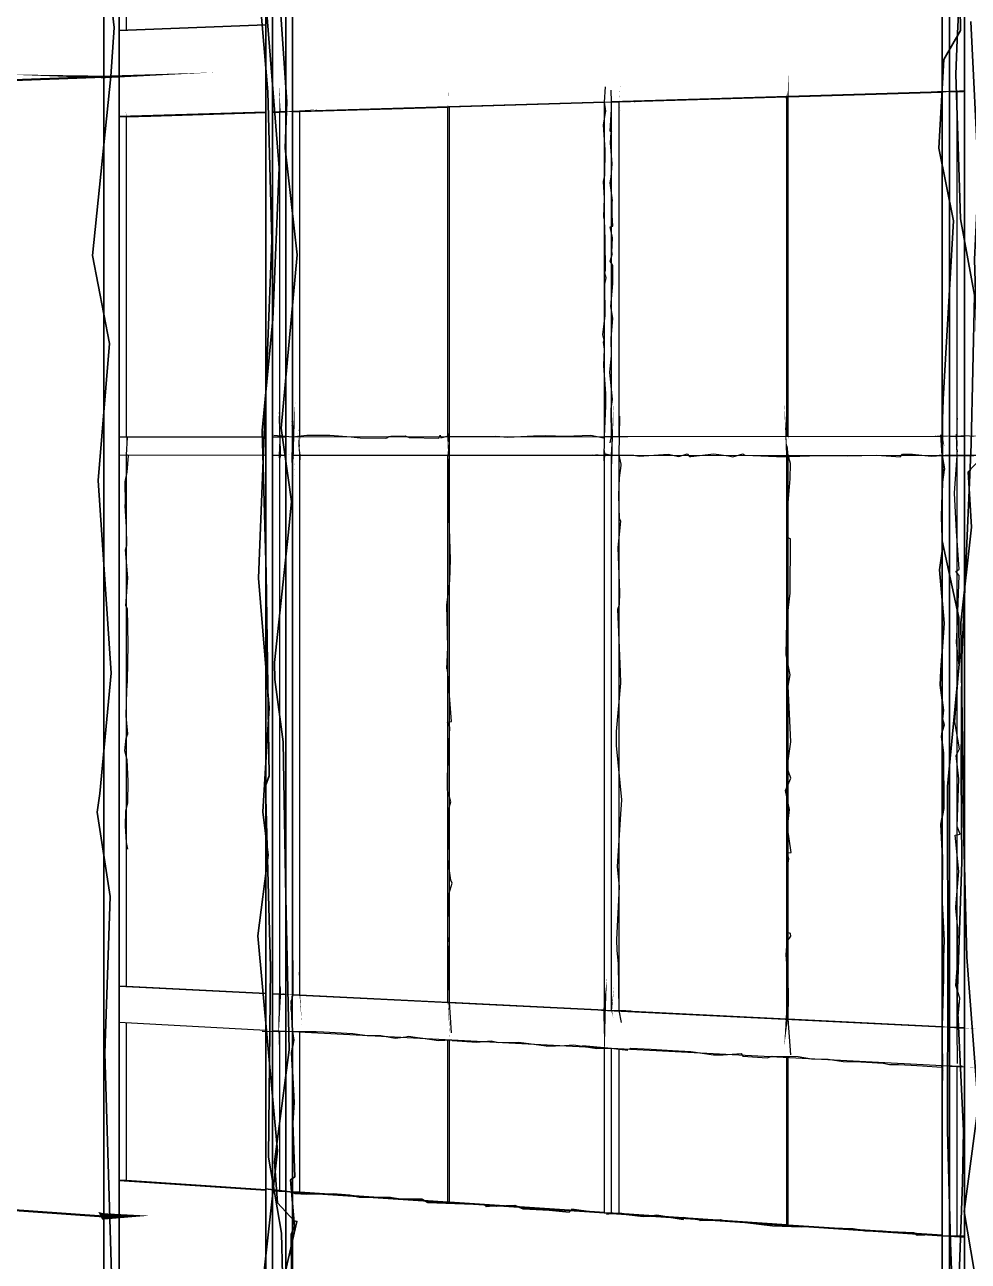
# Model space of a CAD drawing. Header units: inches. Extents: x -877 to 882, y -418 to 410.
# Drawn here: x -748.6 to -669.9, y -163.4 to -60.2 of the extents above; entities that cross this region are included whole.
import ezdxf

# ---------------------------------------------------------------- set-up
doc = ezdxf.new("R2010")
doc.units = ezdxf.units.IN
doc.header["$LTSCALE"] = 0.5
doc.header["$MEASUREMENT"] = 0
doc.layers.get('0').update_dxf_attribs({"lineweight": 18})
for name, color, linetype, lineweight in [('A-Glaz-Curt', 52, 'Continuous', 35), ('A-Glaz-Curt-Unit', 51, 'Continuous', 25), ('A-Wall', 113, 'Continuous', 35)]:
    doc.layers.add(name, color=color, linetype=linetype, lineweight=lineweight)

# ---------------------------------------------------------------- blocks, each defined once
blk = doc.blocks.new('*U12')
at = {"color": 7, "linetype": 'Continuous', "lineweight": -3}
for p, q in [((-740.14, -60.7), (-740.14, -47.54)), ((-670.67, -65.83), (-670.3, -65.82)), ((-699.65, -66.68), (-699.02, -66.69)), ((-699.65, -66.68), (-699.65, -66.68)), ((-699.65, -66.68), (-699.65, -66.68)), ((-740.14, -67.93), (-738.12, -67.87)), ((-740.14, -94.65), (-740.14, -67.93)), ((-725.67, -67.49), (-717.05, -67.23)), ((-725.67, -94.64), (-725.67, -67.49)), ((-717.05, -67.23), (-713.31, -67.12)), ((-672.07, -96.2), (-672.07, -94.59)), ((-672.07, -94.59), (-672.07, -94.59)), ((-740.14, -128.49), (-740.14, -96.15)), ((-725.67, -141.2), (-725.67, -96.16)), ((-672.07, -96.2), (-672.07, -96.2)), ((-672.07, -96.2), (-672.07, -96.2)), ((-740.14, -140.48), (-740.14, -128.49)), ((-726.28, -141.21), (-725.67, -141.2)), ((-726.28, -141.21), (-726.28, -141.21)), ((-740.14, -156.67), (-740.14, -143.52)), ((-725.67, -157.64), (-725.67, -144.29)), ((-672.07, -147.11), (-672.07, -143.88)), ((-672.07, -143.88), (-672.07, -143.88)), ((-672.07, -147.11), (-672.07, -147.11)), ((-672.07, -147.11), (-672.07, -147.11)), ((-699.65, -159.44), (-699.65, -159.44))]:
    blk.add_line(p, q, dxfattribs=at)
at = {"layer": 'A-Glaz-Curt', "color": 143, "linetype": 'Continuous', "lineweight": 35}
for p, q in [((-671.45, -195.06), (-671.45, 189.24)), ((-670.19, -195.18), (-670.19, 189.61)), ((-742.04, -189.39), (-742.04, 175.94)), ((-728.5, -189.27), (-728.5, 172.68)), ((-727.95, -189.32), (-727.95, 172.84)), ((-726.84, -189.44), (-726.84, 173.17)), ((-740.75, -188.02), (-740.75, -0.19)), ((-672.07, -94.59), (-672.07, -43.92)), ((-726.28, -94.64), (-726.28, -46.77)), ((-672.07, -65.85), (-672.07, -58.11)), ((-671.45, -65.83), (-671.45, -58.08)), ((-670.19, -65.79), (-670.19, -58.03)), ((-740.75, -60.73), (-728.5, -60.26)), ((-699.65, -66.68), (-672.07, -65.85)), ((-672.07, -65.85), (-672.07, -65.85)), ((-671.45, -65.83), (-671.03, -65.81)), ((-671.45, -65.83), (-670.81, -65.83)), ((-671.03, -65.81), (-670.61, -65.8)), ((-670.61, -65.8), (-670.19, -65.79)), ((-670.19, -65.79), (-670.19, -65.79)), ((-726.28, -67.49), (-700.24, -66.7)), ((-740.75, -67.92), (-728.5, -67.55)), ((-740.75, -67.92), (-740.14, -67.93)), ((-727.95, -67.54), (-726.84, -67.5)), ((-727.95, -67.54), (-727.33, -67.54)), ((-726.28, -67.49), (-725.67, -67.49)), ((-726.28, -141.21), (-726.28, -96.16)), ((-672.07, -143.88), (-672.07, -96.2)), ((-726.28, -189.49), (-726.28, -144.25)), ((-672.07, -194.99), (-672.07, -147.11)), ((-740.75, -156.69), (-740.14, -156.67)), ((-740.75, -156.69), (-728.5, -157.51)), ((-727.95, -157.55), (-727.33, -157.53)), ((-727.95, -157.55), (-726.84, -157.62)), ((-726.28, -157.66), (-725.67, -157.64)), ((-726.28, -157.66), (-700.24, -159.4)), ((-699.65, -159.44), (-672.07, -161.3)), ((-672.07, -169.03), (-672.07, -161.3)), ((-672.07, -161.3), (-672.07, -161.3)), ((-671.45, -161.34), (-670.81, -161.32)), ((-671.45, -169.08), (-671.45, -161.34)), ((-671.45, -161.34), (-671.03, -161.36)), ((-671.03, -161.36), (-670.61, -161.39)), ((-670.61, -161.39), (-670.19, -161.42)), ((-670.19, -169.17), (-670.19, -161.42)), ((-670.19, -161.42), (-670.19, -161.42))]:
    blk.add_line(p, q, dxfattribs=at)
at = {"layer": 'A-Glaz-Curt-Unit', "color": 141, "linetype": 'Continuous', "lineweight": 25}
for p, q in [((-684.91, -66.26), (-672.07, -65.87)), ((-670.81, -94.58), (-670.81, -65.83)), ((-670.74, -65.83), (-670.67, -65.83)), ((-713.19, -67.11), (-700.24, -66.72)), ((-699.02, -66.69), (-685.03, -66.26)), ((-699.02, -94.61), (-699.02, -66.69)), ((-740.14, -67.93), (-740.14, -67.93)), ((-738.12, -67.87), (-728.5, -67.58)), ((-727.33, -67.54), (-726.84, -67.53)), ((-727.33, -94.64), (-727.33, -67.54)), ((-727.33, -141.12), (-727.33, -96.16)), ((-699.02, -142.51), (-699.02, -96.18)), ((-670.81, -143.9), (-670.81, -96.2)), ((-740.14, -140.48), (-728.5, -141.06)), ((-727.33, -141.12), (-726.84, -141.14)), ((-725.67, -141.2), (-713.31, -141.81)), ((-713.19, -141.81), (-700.24, -142.45)), ((-699.02, -142.51), (-685.03, -143.2)), ((-684.91, -143.21), (-672.07, -143.84)), ((-727.33, -157.53), (-727.33, -144.2)), ((-670.81, -143.9), (-670.19, -143.93)), ((-699.02, -159.43), (-699.02, -145.69)), ((-670.81, -161.32), (-670.81, -147.17)), ((-740.14, -156.67), (-728.5, -157.45)), ((-727.33, -157.53), (-726.84, -157.57)), ((-725.67, -157.64), (-713.31, -158.47)), ((-713.19, -158.48), (-700.24, -159.35)), ((-699.02, -159.43), (-685.03, -160.37)), ((-684.91, -160.38), (-672.07, -161.24)), ((-670.81, -161.32), (-670.19, -161.36))]:
    blk.add_line(p, q, dxfattribs=at)
at = {"layer": 'A-Glaz-Curt-Unit', "color": 143, "linetype": 'Continuous', "lineweight": 25}
for p, q in [((-700.24, -66.7), (-699.65, -66.68)), ((-700.24, -94.61), (-700.24, -66.7)), ((-699.65, -94.61), (-699.65, -66.68)), ((-699.65, -66.68), (-699.65, -66.68)), ((-685.03, -94.6), (-685.03, -66.26)), ((-685.03, -66.26), (-684.91, -66.26)), ((-684.91, -94.6), (-684.91, -66.26)), ((-713.31, -67.12), (-713.19, -67.11)), ((-713.31, -94.62), (-713.31, -67.12)), ((-713.19, -94.62), (-713.19, -67.11)), ((-740.75, -94.65), (-728.5, -94.64)), ((-727.95, -94.64), (-726.84, -94.64)), ((-726.28, -94.64), (-700.22, -94.61)), ((-726.28, -96.16), (-726.28, -94.64)), ((-700.24, -94.61), (-700.22, -94.61)), ((-700.24, -94.61), (-699.65, -94.61)), ((-699.65, -94.61), (-672.07, -94.59)), ((-699.65, -94.61), (-699.65, -94.61)), ((-672.07, -96.2), (-672.07, -94.59)), ((-672.07, -94.59), (-672.07, -94.59)), ((-671.44, -96.2), (-671.44, -94.58)), ((-671.44, -94.58), (-670.19, -94.58)), ((-740.75, -96.15), (-728.5, -96.16)), ((-727.95, -96.16), (-726.84, -96.16)), ((-726.28, -96.16), (-700.23, -96.18)), ((-713.31, -141.81), (-713.31, -96.17)), ((-713.19, -141.81), (-713.19, -96.17)), ((-700.24, -142.49), (-700.24, -96.18)), ((-700.24, -96.18), (-700.23, -96.18)), ((-700.24, -96.18), (-699.65, -96.18)), ((-699.65, -142.52), (-699.65, -96.18)), ((-699.65, -96.18), (-699.64, -96.18)), ((-699.64, -96.18), (-672.07, -96.2)), ((-685.03, -143.2), (-685.03, -96.19)), ((-684.91, -143.21), (-684.91, -96.19)), ((-672.07, -96.2), (-672.07, -96.2)), ((-671.44, -96.2), (-670.19, -96.2)), ((-740.75, -140.49), (-740.14, -140.48)), ((-740.75, -140.49), (-728.5, -141.1)), ((-727.95, -141.13), (-727.33, -141.12)), ((-727.95, -141.13), (-726.84, -141.18)), ((-726.28, -144.25), (-726.28, -141.21)), ((-726.28, -141.21), (-726.28, -141.21)), ((-726.28, -141.21), (-700.24, -142.49)), ((-713.31, -141.81), (-713.19, -141.81)), ((-700.24, -142.49), (-699.65, -142.52)), ((-699.99, -142.5), (-672.07, -143.88)), ((-699.65, -142.52), (-699.02, -142.51)), ((-685.03, -143.2), (-684.91, -143.21)), ((-740.75, -143.49), (-728.5, -144.14)), ((-727.95, -144.17), (-726.84, -144.22)), ((-726.28, -144.25), (-699.71, -145.65)), ((-672.07, -147.11), (-672.07, -143.88)), ((-672.07, -143.88), (-672.07, -143.88)), ((-671.44, -143.91), (-670.81, -143.9)), ((-671.44, -147.14), (-671.44, -143.91)), ((-671.44, -143.91), (-670.19, -143.97)), ((-713.31, -158.47), (-713.31, -144.94)), ((-713.19, -158.48), (-713.19, -144.94)), ((-700.24, -159.4), (-700.24, -145.62)), ((-700.24, -145.62), (-700.24, -145.62)), ((-700.24, -145.62), (-699.65, -145.66)), ((-699.65, -159.44), (-699.65, -145.66)), ((-699.65, -145.66), (-672.07, -147.11)), ((-685.03, -160.37), (-685.03, -146.42)), ((-684.91, -160.38), (-684.91, -146.43)), ((-672.07, -147.11), (-672.07, -147.11)), ((-671.44, -147.14), (-670.19, -147.21)), ((-713.31, -158.47), (-713.19, -158.48)), ((-700.24, -159.4), (-699.65, -159.44)), ((-699.65, -159.44), (-699.02, -159.43)), ((-699.65, -159.44), (-699.65, -159.44)), ((-685.03, -160.37), (-684.91, -160.38))]:
    blk.add_line(p, q, dxfattribs=at)
at = {"layer": 'A-Wall', "color": 15, "linetype": 'Continuous', "lineweight": 50}
for p, q in [((-863.85, -68.75), (-742.04, -64.61)), ((-863.85, -151.1), (-742.04, -159.69))]:
    blk.add_line(p, q, dxfattribs=at)
blk = doc.blocks.new('New Napkin Sketch')
at = {"layer": 'A-Wall', "color": 7, "linetype": 'Continuous', "lineweight": -3}
for p, q in [((-740.14, -60.7), (-740.14, -47.54)), ((-670.67, -65.83), (-670.3, -65.82)), ((-699.65, -66.68), (-699.02, -66.69)), ((-699.65, -66.68), (-699.65, -66.68)), ((-699.65, -66.68), (-699.65, -66.68)), ((-740.14, -67.93), (-738.12, -67.87)), ((-725.67, -67.49), (-717.05, -67.23)), ((-717.05, -67.23), (-713.31, -67.12)), ((-672.07, -96.2), (-672.07, -94.59)), ((-672.07, -94.59), (-672.07, -94.59)), ((-672.07, -96.2), (-672.07, -96.2)), ((-672.07, -96.2), (-672.07, -96.2)), ((-740.14, -140.48), (-740.14, -128.49)), ((-726.28, -141.21), (-725.67, -141.2)), ((-726.28, -141.21), (-726.28, -141.21)), ((-740.14, -156.67), (-740.14, -143.52)), ((-725.67, -157.64), (-725.67, -144.29)), ((-672.07, -147.11), (-672.07, -143.88)), ((-672.07, -143.88), (-672.07, -143.88)), ((-672.07, -147.11), (-672.07, -147.11)), ((-672.07, -147.11), (-672.07, -147.11)), ((-699.65, -159.44), (-699.65, -159.44))]:
    blk.add_line(p, q, dxfattribs=at)
at = {"layer": 'A-Wall', "color": 143, "linetype": 'Continuous', "lineweight": 35}
for p, q in [((-672.07, -65.85), (-672.07, -58.11)), ((-671.45, -65.83), (-671.45, -58.08)), ((-670.19, -65.79), (-670.19, -58.03)), ((-740.75, -60.73), (-728.5, -60.26)), ((-672.07, -65.85), (-672.07, -65.85)), ((-671.45, -65.83), (-671.03, -65.81)), ((-671.45, -65.83), (-670.81, -65.83)), ((-671.03, -65.81), (-670.61, -65.8)), ((-670.61, -65.8), (-670.19, -65.79)), ((-670.19, -65.79), (-670.19, -65.79)), ((-740.75, -67.92), (-728.5, -67.55)), ((-740.75, -67.92), (-740.14, -67.93)), ((-727.95, -67.54), (-726.84, -67.5)), ((-727.95, -67.54), (-727.33, -67.54)), ((-726.28, -67.49), (-725.67, -67.49)), ((-740.75, -156.69), (-740.14, -156.67)), ((-740.75, -156.69), (-728.5, -157.51)), ((-727.95, -157.55), (-727.33, -157.53)), ((-727.95, -157.55), (-726.84, -157.62)), ((-726.28, -157.66), (-725.67, -157.64)), ((-672.07, -169.03), (-672.07, -161.3)), ((-672.07, -161.3), (-672.07, -161.3)), ((-671.45, -161.34), (-670.81, -161.32)), ((-671.45, -169.08), (-671.45, -161.34)), ((-671.45, -161.34), (-671.03, -161.36)), ((-671.03, -161.36), (-670.61, -161.39)), ((-670.61, -161.39), (-670.19, -161.42)), ((-670.19, -169.17), (-670.19, -161.42)), ((-670.19, -161.42), (-670.19, -161.42))]:
    blk.add_line(p, q, dxfattribs=at)
at = {"layer": 'A-Wall', "color": 141, "linetype": 'Continuous', "lineweight": 25}
for p, q in [((-684.91, -66.26), (-672.07, -65.87)), ((-670.74, -65.83), (-670.67, -65.83)), ((-713.19, -67.11), (-700.24, -66.72)), ((-699.02, -66.69), (-685.03, -66.26)), ((-740.14, -67.93), (-740.14, -67.93)), ((-738.12, -67.87), (-728.5, -67.58)), ((-727.33, -67.54), (-726.84, -67.53)), ((-740.14, -140.48), (-728.5, -141.06)), ((-727.33, -141.12), (-726.84, -141.14)), ((-725.67, -141.2), (-713.31, -141.81)), ((-713.19, -141.81), (-700.24, -142.45)), ((-699.02, -142.51), (-685.03, -143.2)), ((-684.91, -143.21), (-672.07, -143.84)), ((-727.33, -157.53), (-727.33, -144.2)), ((-670.81, -143.9), (-670.19, -143.93)), ((-699.02, -159.43), (-699.02, -145.69)), ((-670.81, -161.32), (-670.81, -147.17)), ((-740.14, -156.67), (-728.5, -157.45)), ((-727.33, -157.53), (-726.84, -157.57)), ((-725.67, -157.64), (-713.31, -158.47)), ((-713.19, -158.48), (-700.24, -159.35)), ((-699.02, -159.43), (-685.03, -160.37)), ((-684.91, -160.38), (-672.07, -161.24)), ((-670.81, -161.32), (-670.19, -161.36))]:
    blk.add_line(p, q, dxfattribs=at)
at = {"layer": 'A-Wall', "color": 143, "linetype": 'Continuous', "lineweight": 25}
for p, q in [((-700.24, -66.7), (-699.65, -66.68)), ((-699.65, -66.68), (-699.65, -66.68)), ((-685.03, -66.26), (-684.91, -66.26)), ((-713.31, -67.12), (-713.19, -67.11)), ((-740.75, -94.65), (-728.5, -94.64)), ((-727.95, -94.64), (-726.84, -94.64)), ((-726.28, -96.16), (-726.28, -94.64)), ((-700.24, -94.61), (-700.22, -94.61)), ((-700.24, -94.61), (-699.65, -94.61)), ((-699.65, -94.61), (-699.65, -94.61)), ((-672.07, -96.2), (-672.07, -94.59)), ((-672.07, -94.59), (-672.07, -94.59)), ((-671.44, -96.2), (-671.44, -94.58)), ((-671.44, -94.58), (-670.19, -94.58)), ((-740.75, -96.15), (-728.5, -96.16)), ((-727.95, -96.16), (-726.84, -96.16)), ((-700.24, -96.18), (-700.23, -96.18)), ((-700.24, -96.18), (-699.65, -96.18)), ((-699.65, -96.18), (-699.64, -96.18)), ((-672.07, -96.2), (-672.07, -96.2)), ((-671.44, -96.2), (-670.19, -96.2)), ((-740.75, -140.49), (-740.14, -140.48)), ((-740.75, -140.49), (-728.5, -141.1)), ((-727.95, -141.13), (-727.33, -141.12)), ((-727.95, -141.13), (-726.84, -141.18)), ((-726.28, -144.25), (-726.28, -141.21)), ((-726.28, -141.21), (-726.28, -141.21)), ((-713.31, -141.81), (-713.19, -141.81)), ((-700.24, -142.49), (-699.65, -142.52)), ((-699.65, -142.52), (-699.02, -142.51)), ((-685.03, -143.2), (-684.91, -143.21)), ((-740.75, -143.49), (-728.5, -144.14)), ((-727.95, -144.17), (-726.84, -144.22)), ((-672.07, -147.11), (-672.07, -143.88)), ((-672.07, -143.88), (-672.07, -143.88)), ((-671.44, -143.91), (-670.81, -143.9)), ((-671.44, -147.14), (-671.44, -143.91)), ((-671.44, -143.91), (-670.19, -143.97)), ((-713.31, -158.47), (-713.31, -144.94)), ((-713.19, -158.48), (-713.19, -144.94)), ((-700.24, -159.4), (-700.24, -145.62)), ((-700.24, -145.62), (-700.24, -145.62)), ((-700.24, -145.62), (-699.65, -145.66)), ((-699.65, -159.44), (-699.65, -145.66)), ((-685.03, -160.37), (-685.03, -146.42)), ((-684.91, -160.38), (-684.91, -146.43)), ((-672.07, -147.11), (-672.07, -147.11)), ((-671.44, -147.14), (-670.19, -147.21)), ((-713.31, -158.47), (-713.19, -158.48)), ((-700.24, -159.4), (-699.65, -159.44)), ((-699.65, -159.44), (-699.02, -159.43)), ((-699.65, -159.44), (-699.65, -159.44)), ((-685.03, -160.37), (-684.91, -160.38))]:
    blk.add_line(p, q, dxfattribs=at)
at = {"layer": 'A-Wall', "color": 143, "linetype": 'Continuous', "lineweight": 35, "extrusion": (0, 0, -1)}
for points in [[(669.13, -214.33), (669.57, -195.25), (668.75, -180.25), (668.85, -167.31), (670.22, -159.28), (669.06, -150.46), (669.99, -138.05), (670.25, -128.27), (670.49, -110.17), (669.62, -102.17), (669.9, -97.57), (668.86, -96.47), (669.35, -79.83), (669.03, -72.95), (669.66, -59.98)], [(670.12, -196.69), (670.19, -195.18), (670.17, -182.99), (671.02, -177.48), (670.17, -176.44), (670.82, -169.29), (670.35, -156.86), (670.28, -152.56), (670.82, -141.53), (670.42, -130.11), (670.46, -122.71), (670.42, -113.06), (669.65, -95.29), (669.35, -82.82), (670.53, -76.44), (670.92, -64.37), (670.81, -61.51), (670.62, -57.61)], [(672.18, -195.13), (671.45, -195.06), (671.93, -188.48), (671.51, -180.64), (670.78, -178.01), (671.35, -161.88), (671.62, -152.52), (671.59, -139.44), (671.61, -123.81), (670.61, -113.34), (670.67, -110.79), (670.66, -109.7), (672.05, -103.33), (672.04, -92.48), (671.1, -76.62), (672.34, -70.54), (671.93, -63.16), (670.53, -60.73), (670.64, -53.02)], [(726.97, -200.02), (726.84, -189.44), (727.21, -182.18), (726.07, -181.7), (725.89, -173.49), (727.01, -164.88), (725.91, -160.11), (726.14, -160.05), (727.55, -158.55), (727.78, -155.14), (726.57, -145.78), (726.85, -133.07), (727.06, -120.09), (727.75, -114.88), (727.79, -113.48), (726.62, -102.58), (726.38, -100.03), (727.22, -93.91), (725.89, -79.45), (726.91, -70.55), (726.75, -66.67), (727.74, -52.55)], [(742.55, -191.23), (742.04, -189.39), (741.18, -176.56), (741.38, -164.47), (741.94, -146.08), (741.5, -133), (742.58, -125.97), (742.38, -124.4), (741.43, -114.36), (742.51, -98.28), (741.57, -86.84), (742.99, -79.51), (741.46, -64.56), (741.18, -60.49), (741.86, -54.47)], [(727.01, -206.25), (727.95, -189.32), (727.83, -181.3), (728.27, -175.94), (727.04, -168), (727.2, -161.09), (728.29, -154.76), (728.13, -138.93), (728.55, -123.76), (728.23, -122.92), (728.48, -106.02), (728.82, -94.11), (727.92, -84.82), (727.41, -72.18), (728.86, -53.72)], [(728.54, -207.83), (728.5, -189.27), (728.73, -178.37), (729.31, -170.23), (727.54, -154.23), (729.18, -136.27), (728.32, -129.54), (728.77, -125.93), (728.23, -117.24), (729.12, -106.42), (728.36, -87.42), (728.02, -78.25), (728.33, -65.86), (729.15, -56.28)], [(672.02, -148.35), (672.07, -143.88), (671.95, -139.78), (671.95, -138.07), (671.9, -136.66), (672.06, -133.51), (672.04, -129.77), (672.18, -126.97), (671.92, -125.66), (671.95, -121), (672.12, -119.68), (672.07, -119.2), (671.9, -118.67), (672.04, -118.2), (671.94, -117.44), (672.22, -115.35), (672.18, -114.1), (671.88, -110.19), (672.28, -105.74), (672.04, -103.97), (672.12, -101.3), (672.04, -98.41), (671.89, -97.4), (671.87, -97.31), (672.07, -96.2), (672.18, -94.46)], [(726.37, -164.75), (726.41, -161.19), (726.13, -160.54), (726.44, -156.63), (726.1, -156.39), (726.26, -151.89), (726.15, -150.19), (726.38, -146.01), (726.16, -144.98), (726.28, -144.25), (726.39, -141.67)], [(728.53, -157.39), (726.28, -157.66), (726.05, -157.77), (725.14, -157.84), (722.9, -157.82), (721.51, -157.92), (720.71, -158.09), (718.12, -158.11), (717.44, -158.23), (715.5, -158.25), (714.99, -158.54), (712.73, -158.62), (710.3, -158.7), (710.12, -158.87), (709.57, -158.8), (709.27, -158.85), (707.73, -158.78), (707.03, -159.06), (704.87, -159.18), (703.19, -159.33), (702.97, -159.1), (701.38, -159.31), (700.9, -159.34), (700.33, -159.36), (700.24, -159.4), (698.79, -159.44)], [(700.07, -159.5), (699.65, -159.44), (698.87, -159.47), (697.01, -159.7), (696.43, -159.67), (695.87, -159.6), (693.69, -159.96), (693.66, -159.79), (693.32, -159.83), (692.27, -159.98), (692.26, -160.04), (690.55, -159.97), (690.11, -160.1), (688.51, -160.21), (686.22, -160.48), (683.84, -160.56), (683.46, -160.52), (681.27, -160.67), (679.48, -160.73), (678.5, -160.9), (677.05, -160.91), (676.4, -160.98), (674.43, -161.07), (674.14, -161.25), (672.83, -161.19), (672.07, -161.3), (670.22, -161.34)]]:
    blk.add_lwpolyline(points, dxfattribs=at)
for points in [[(741.65, -190.21, 0, 0.477, 0), (740.75, -188.02, 0.477, 0, 0), (739.86, -183.53, 0, 0, 0), (740.88, -181.37, 0, 0, 0), (740.11, -174.68, 0, 0, 0), (741.08, -157.6, 0, 0, 0), (741.52, -151.14, 0, 0, 0), (741.5, -140.75, 0, 0, 0), (741.13, -128.35, 0, 0, 0), (741.16, -111.08, 0, 0, 0), (740.4, -110.56, 0, 0, 0), (741.42, -104.97, 0, 0, 0), (740.16, -104.04, 0, 0, 0), (740, -101.18, 0, 0, 0), (740.19, -95.29, 0, 0, 0), (741.31, -88.96, 0, 0, 0), (740.66, -79.1, 0, 0, 0), (741.1, -69.21, 0, 0, 0), (741.22, -56.14, 0, 0, 0)], [(726.08, -98.03, 0, 0.016, 0), (726.28, -94.64, 0.016, 0, 0), (726.42, -93.11, 0, 0, 0), (726.48, -90.65, 0, 0, 0), (726.15, -87.95, 0, 0, 0), (726.32, -85.84, 0, 0, 0), (726.17, -85.47, 0, 0, 0), (726.45, -81.51, 0, 0, 0), (726.45, -77.53, 0, 0, 0), (726.11, -77.53, 0, 0, 0), (726.07, -74, 0, 0, 0), (726.09, -70.09, 0, 0, 0), (726.45, -66.45, 0, 0, 0), (726.26, -66.03, 0, 0, 0), (726.25, -61.8, 0, 0, 0), (726.35, -60.06, 0, 0, 0)], [(671.86, -95.5, 0, 0.121, 0), (672.07, -94.59, 0.121, 0, 0), (671.85, -89.9, 0, 0, 0), (672.13, -89.28, 0, 0, 0), (672.32, -87.74, 0, 0, 0), (671.94, -85.68, 0, 0, 0), (672.15, -83.83, 0, 0, 0), (671.94, -80.46, 0, 0, 0), (671.91, -78.07, 0, 0, 0), (672.12, -75.62, 0, 0, 0), (672.2, -72.47, 0, 0, 0), (672.15, -70.97, 0, 0, 0), (671.87, -67.59, 0, 0, 0), (671.97, -64.41, 0, 0, 0), (672.29, -59.99, 0, 0, 0)], [(700.35, -66.65, 0, 0.008, 0), (699.65, -66.68, 0.008, 0, 0), (697.14, -66.72, 0, 0, 0), (696.07, -66.61, 0, 0, 0), (695.55, -66.55, 0, 0, 0), (694.4, -66.6, 0, 0, 0), (693.14, -66.52, 0, 0, 0), (691.52, -66.3, 0, 0, 0), (690.61, -66.38, 0, 0, 0), (688.77, -66.41, 0, 0, 0), (686.12, -66.26, 0, 0, 0), (685.95, -66.21, 0, 0, 0), (684.17, -66.21, 0, 0, 0), (683.33, -66.05, 0, 0, 0), (681.93, -66.11, 0, 0, 0), (680.32, -66.18, 0, 0, 0), (679.8, -66.2, 0, 0, 0), (678.82, -66.12, 0, 0, 0), (678.76, -66.09, 0, 0, 0), (676.43, -66, 0, 0, 0), (675.11, -65.89, 0, 0, 0), (673.81, -65.95, 0, 0, 0), (672.82, -65.8, 0, 0.132, 0), (672.07, -65.85, 0.132, 0, 0), (670.66, -65.76, 0, 0, 0)], [(727.95, -67.55, 0, 0.0885, 0), (726.28, -67.49, 0.0885, 0, 0), (724.01, -67.3, 0, 0, 0), (722.8, -67.47, 0, 0, 0), (721.1, -67.29, 0, 0, 0), (718.5, -67.19, 0, 0, 0), (717.6, -67.35, 0, 0, 0), (717.22, -67.13, 0, 0, 0), (715, -67.09, 0, 0, 0), (713.97, -67.22, 0, 0, 0), (712.18, -67.1, 0, 0, 0), (709.69, -67.03, 0, 0, 0), (709.06, -66.88, 0, 0, 0), (707.87, -67.01, 0, 0, 0), (707.35, -67, 0, 0, 0), (704.85, -66.86, 0, 0, 0), (704.47, -66.72, 0, 0, 0), (702.76, -66.68, 0, 0, 0), (700.45, -66.79, 0, 0.0241, 0), (700.24, -66.7, 0.0241, 0, 0), (699.52, -66.68, 0, 0, 0)], [(726.5, -142.59, 0, 0.16, 0), (726.28, -141.21, 0.16, 0, 0), (726.19, -138.12, 0, 0, 0), (726.12, -137.75, 0, 0, 0), (726.24, -135.73, 0, 0, 0), (726.38, -133.98, 0, 0, 0), (726.37, -130.18, 0, 0, 0), (726.36, -129.15, 0, 0, 0), (726.4, -125.54, 0, 0, 0), (726.44, -124.9, 0, 0, 0), (726.07, -121.84, 0, 0, 0), (726.13, -118.51, 0, 0, 0), (726.27, -117.32, 0, 0, 0), (726.29, -113.38, 0, 0, 0), (726.22, -110.35, 0, 0, 0), (726.09, -109.62, 0, 0, 0), (726.39, -109.11, 0, 0, 0), (726.44, -104.91, 0, 0, 0), (726.11, -101.06, 0, 0, 0), (726.13, -99.57, 0, 0, 0), (726.34, -97.88, 0, 0.21, 0), (726.28, -96.16, 0.21, 0, 0), (726.06, -91.75, 0, 0, 0)], [(672.29, -198.6, 0, 0.0487, 0), (672.07, -194.99, 0.0487, 0, 0), (671.99, -194.9, 0, 0, 0), (671.91, -191.27, 0, 0, 0), (672.27, -186.62, 0, 0, 0), (671.96, -185.72, 0, 0, 0), (672.09, -184.64, 0, 0, 0), (672.16, -184.04, 0, 0, 0), (672.03, -180.11, 0, 0, 0), (671.83, -176.11, 0, 0, 0), (672.06, -173.69, 0, 0, 0), (672.21, -172.84, 0, 0, 0), (671.86, -169.87, 0, 0, 0), (672.16, -166.88, 0, 0, 0), (672.17, -164.42, 0, 0, 0), (671.86, -162.4, 0, 0, 0), (672.24, -160.76, 0, 0, 0), (672.3, -156.15, 0, 0, 0), (672.18, -153.82, 0, 0, 0), (671.97, -149.84, 0, 0, 0), (671.83, -147.91, 0, 0.00855, 0), (672.07, -147.11, 0.00855, 0, 0), (671.9, -146.51, 0, 0, 0)]]:
    blk.add_lwpolyline(points, format="xyseb", dxfattribs=at)
at = {"layer": 'A-Wall', "color": 143, "linetype": 'Continuous', "lineweight": 25, "extrusion": (0, 0, -1)}
for points in [[(684.89, -96.34, 0, 0.00998, 0), (684.91, -94.6, 0.00998, 0, 0), (685, -94.23, 0, 0, 0), (684.85, -94.14, 0, 0, 0), (684.99, -93.73, 0, 0, 0), (685.03, -92.55, 0, 0, 0), (684.78, -90.71, 0, 0, 0), (684.78, -88.84, 0, 0, 0), (684.96, -86.57, 0, 0, 0), (685.01, -84.88, 0, 0, 0), (685.04, -83.39, 0, 0, 0), (684.79, -82.4, 0, 0, 0), (684.99, -80.01, 0, 0, 0), (684.99, -78.78, 0, 0, 0), (684.94, -78.38, 0, 0, 0), (684.98, -76.39, 0, 0, 0), (684.81, -74.26, 0, 0, 0), (684.97, -72.6, 0, 0, 0), (684.93, -71.05, 0, 0, 0), (684.99, -69, 0, 0, 0), (685.02, -66.59, 0, 0.0806, 0), (684.91, -66.26, 0.0806, 0, 0), (684.9, -63.89, 0, 0, 0)], [(713.29, -96.25, 0, 0.112, 0), (713.31, -94.62, 0.112, 0, 0), (713.33, -92.61, 0, 0, 0), (713.33, -91.48, 0, 0, 0), (713.22, -90.35, 0, 0, 0), (713.18, -88.38, 0, 0, 0), (713.33, -87.34, 0, 0, 0), (713.37, -86.33, 0, 0, 0), (713.2, -85.88, 0, 0, 0), (713.4, -84.43, 0, 0, 0), (713.19, -82.45, 0, 0, 0), (713.18, -82.01, 0, 0, 0), (713.31, -79.96, 0, 0, 0), (713.43, -78.82, 0, 0, 0), (713.38, -76.99, 0, 0, 0), (713.28, -75.86, 0, 0, 0), (713.4, -73.64, 0, 0, 0), (713.18, -72.87, 0, 0, 0), (713.41, -72.85, 0, 0, 0), (713.34, -70.48, 0, 0, 0), (713.42, -69.65, 0, 0, 0), (713.42, -69.57, 0, 0, 0), (713.41, -67.39, 0, 0.0264, 0), (713.31, -67.12, 0.0264, 0, 0), (713.29, -65.86, 0, 0, 0)], [(684.97, -94.74, 0, 0.0121, 0), (685.03, -94.6, 0.0121, 0, 0), (685.09, -94.25, 0, 0, 0), (685.04, -91.7, 0, 0, 0), (684.92, -91, 0, 0, 0), (684.98, -89.6, 0, 0, 0), (685.12, -87.65, 0, 0, 0), (684.95, -85.36, 0, 0, 0), (685.14, -82.86, 0, 0, 0), (684.92, -82.17, 0, 0, 0), (684.97, -81.62, 0, 0, 0), (685.13, -80.75, 0, 0, 0), (685.09, -79.36, 0, 0, 0), (684.98, -78.98, 0, 0, 0), (684.92, -76.38, 0, 0, 0), (684.99, -74.46, 0, 0, 0), (685.09, -74.43, 0, 0, 0), (685.07, -74.28, 0, 0, 0), (685, -71.92, 0, 0, 0), (685.16, -69.55, 0, 0, 0), (685.03, -68.87, 0, 0, 0), (685.15, -66.43, 0, 0.102, 0), (685.03, -66.26, 0.102, 0, 0), (684.97, -65.9, 0, 0, 0)], [(713.29, -96.38, 0, 0.102, 0), (713.19, -94.62, 0.102, 0, 0), (713.16, -94.33, 0, 0, 0), (713.27, -91.84, 0, 0, 0), (713.23, -89.94, 0, 0, 0), (713.19, -88.92, 0, 0, 0), (713.08, -87.19, 0, 0, 0), (713.18, -85.6, 0, 0, 0), (713.18, -85.03, 0, 0, 0), (713.09, -83.07, 0, 0, 0), (713.06, -82.84, 0, 0, 0), (713.19, -82.77, 0, 0, 0), (713.32, -81.46, 0, 0, 0), (713.16, -79.28, 0, 0, 0), (713.14, -76.72, 0, 0, 0), (713.09, -75.22, 0, 0, 0), (713.27, -73.22, 0, 0, 0), (713.31, -70.75, 0, 0, 0), (713.14, -69.62, 0, 0, 0), (713.25, -67.75, 0, 0.0134, 0), (713.19, -67.11, 0.0134, 0, 0), (713.27, -66.95, 0, 0, 0)], [(685.24, -145.5, 0, 0.187, 0), (685.03, -143.2, 0.187, 0, 0), (684.91, -139.31, 0, 0, 0), (685.08, -135.32, 0, 0, 0), (684.92, -132.48, 0, 0, 0), (684.96, -130.73, 0, 0, 0), (685.12, -129.16, 0, 0, 0), (684.92, -124.95, 0, 0, 0), (685.03, -123.75, 0, 0, 0), (685.13, -123.67, 0, 0, 0), (685.14, -121.64, 0, 0, 0), (684.97, -120.41, 0, 0, 0), (684.84, -118.29, 0, 0, 0), (685.21, -114.7, 0, 0, 0), (684.95, -110.9, 0, 0, 0), (685.11, -106.86, 0, 0, 0), (685.24, -104.09, 0, 0, 0), (684.87, -101.58, 0, 0, 0), (684.88, -98.63, 0, 0, 0), (685.04, -98.24, 0, 0.127, 0), (685.03, -96.19, 0.127, 0, 0), (685.24, -91.7, 0, 0, 0)], [(699.51, -143.11, 0, 0.0706, 0), (699.65, -142.52, 0.0706, 0, 0), (699.44, -140.41, 0, 0, 0), (699.7, -139.18, 0, 0, 0), (699.87, -138.53, 0, 0, 0), (699.76, -136.31, 0, 0, 0), (699.81, -132.59, 0, 0, 0), (699.65, -131.58, 0, 0, 0), (699.8, -130.24, 0, 0, 0), (699.84, -127.84, 0, 0, 0), (699.42, -123.96, 0, 0, 0), (699.42, -122.34, 0, 0, 0), (699.62, -118.87, 0, 0, 0), (699.52, -114.56, 0, 0, 0), (699.46, -113.78, 0, 0, 0), (699.79, -109.59, 0, 0, 0), (699.57, -108.5, 0, 0, 0), (699.86, -108.28, 0, 0, 0), (699.53, -106.36, 0, 0, 0), (699.59, -104.47, 0, 0, 0), (699.56, -103.28, 0, 0, 0), (699.85, -100.84, 0, 0, 0), (699.69, -98.92, 0, 0.157, 0), (699.65, -96.18, 0.157, 0, 0), (699.48, -91.86, 0, 0, 0)], [(713.12, -145.21, 0, 0.0435, 0), (713.31, -141.81, 0.0435, 0, 0), (713.27, -139.08, 0, 0, 0), (713.39, -136.39, 0, 0, 0), (713.25, -134.23, 0, 0, 0), (713.49, -130.6, 0, 0, 0), (713.32, -127.01, 0, 0, 0), (713.31, -124.36, 0, 0, 0), (713.4, -123.14, 0, 0, 0), (713.51, -120.14, 0, 0, 0), (713.52, -118.64, 0, 0, 0), (713.45, -115.82, 0, 0, 0), (713.1, -112.43, 0, 0, 0), (713.41, -110.18, 0, 0, 0), (713.17, -105.93, 0, 0, 0), (713.12, -104.18, 0, 0, 0), (713.51, -99.91, 0, 0, 0), (713.26, -97.18, 0, 0.0889, 0), (713.31, -96.17, 0.0889, 0, 0), (713.15, -94.21, 0, 0, 0)], [(700.21, -94.56, 0, 0.0883, 0), (699.65, -94.61, 0.0883, 0, 0), (698.4, -94.62, 0, 0, 0), (697.66, -94.66, 0, 0, 0), (696.38, -94.58, 0, 0, 0), (695.3, -94.58, 0, 0, 0), (694.56, -94.66, 0, 0, 0), (692.74, -94.59, 0, 0, 0), (691.37, -94.73, 0, 0, 0), (688.76, -94.47, 0, 0, 0), (688.43, -94.61, 0, 0, 0), (688.07, -94.64, 0, 0, 0), (686.32, -94.6, 0, 0, 0), (684.31, -94.54, 0, 0, 0), (681.56, -94.72, 0, 0, 0), (679.14, -94.69, 0, 0, 0), (677.54, -94.46, 0, 0, 0), (677.52, -94.58, 0, 0, 0), (675.46, -94.52, 0, 0, 0), (674.89, -94.7, 0, 0, 0), (674.38, -94.65, 0, 0, 0), (672.7, -94.52, 0, 0.081, 0), (672.07, -94.59, 0.081, 0, 0), (669.4, -94.51, 0, 0, 0)], [(671.38, -94.55, 0, 0.0781, 0), (669.53, -94.58, 0.0781, 0, 0), (667.55, -94.51, 0, 0, 0), (666.87, -94.62, 0, 0, 0), (664.59, -94.45, 0, 0, 0), (661.76, -94.5, 0, 0, 0), (658.71, -94.44, 0, 0, 0), (658.44, -94.62, 0, 0, 0), (657.15, -94.57, 0, 0, 0), (656.16, -94.54, 0, 0, 0), (655.52, -94.46, 0, 0, 0), (653.67, -94.61, 0, 0, 0), (652.51, -94.43, 0, 0, 0), (651.23, -94.56, 0, 0, 0), (648.42, -94.46, 0, 0, 0), (645.76, -94.64, 0, 0, 0), (644.03, -94.44, 0, 0, 0), (643.2, -94.54, 0, 0, 0), (642.05, -94.7, 0, 0, 0), (639.73, -94.52, 0, 0, 0), (639.34, -94.5, 0, 0, 0), (639.2, -94.55, 0, 0.115, 0), (638.32, -94.56, 0.115, 0, 0), (635.26, -94.68, 0, 0, 0)], [(700.24, -146.67, 0, 0.221, 0), (700.24, -142.49, 0.221, 0, 0), (700.04, -139.81, 0, 0, 0), (700.21, -136.1, 0, 0, 0), (700.22, -134.78, 0, 0, 0), (700.46, -132.97, 0, 0, 0), (700.12, -131.32, 0, 0, 0), (700.34, -127.93, 0, 0, 0), (700.46, -126.8, 0, 0, 0), (700.38, -126.45, 0, 0, 0), (700.27, -124.91, 0, 0, 0), (700.15, -120.51, 0, 0, 0), (700.41, -116.01, 0, 0, 0), (700.13, -112.84, 0, 0, 0), (700.34, -111.32, 0, 0, 0), (700.43, -110.29, 0, 0, 0), (700.08, -109.39, 0, 0, 0), (700.2, -106.04, 0, 0, 0), (700.33, -104.08, 0, 0, 0), (700.46, -100.49, 0, 0, 0), (700.17, -99.72, 0, 0, 0), (700.28, -96.69, 0, 0.186, 0), (700.24, -96.18, 0.186, 0, 0), (700.27, -95.45, 0, 0, 0)], [(672.36, -96.11, 0, 0.13, 0), (669.53, -96.2, 0.13, 0, 0), (667.89, -96.06, 0, 0, 0), (661.62, -95.99, 0, 0, 0), (659.59, -96.1, 0, 0, 0), (655.48, -96.09, 0, 0, 0), (655.26, -95.94, 0, 0, 0), (650.77, -96.52, 0, 0, 0), (645.5, -96.32, 0, 0, 0), (640.36, -96.24, 0, 0, 0), (637.76, -96.47, 0, 0, 0), (633.14, -96.24, 0, 0, 0), (628.51, -96.3, 0, 0, 0), (623.32, -96.53, 0, 0, 0), (623.09, -96.05, 0, 0, 0), (622.1, -96.33, 0, 0, 0), (615.99, -96.02, 0, 0, 0), (615.46, -96.25, 0, 0, 0), (611.06, -96.02, 0, 0, 0), (605.35, -96.43, 0, 0.151, 0), (604.53, -96.24, 0.151, 0, 0), (600.43, -96.3, 0, 0, 0)], [(726.72, -96.13, 0, 0.00889, 0), (726.28, -96.16, 0.00889, 0, 0), (724.73, -96.18, 0, 0, 0), (722.58, -96.19, 0, 0, 0), (721.49, -96.09, 0, 0, 0), (721.44, -96.24, 0, 0, 0), (719.43, -96.13, 0, 0, 0), (719.2, -96.23, 0, 0, 0), (717.36, -96.26, 0, 0, 0), (717.26, -96.18, 0, 0, 0), (716.81, -96.1, 0, 0, 0), (716.33, -96.15, 0, 0, 0), (715.53, -96.16, 0, 0, 0), (713.68, -96.12, 0, 0, 0), (712.49, -96.04, 0, 0, 0), (710.96, -96.16, 0, 0, 0), (708.6, -96.23, 0, 0, 0), (706.1, -96.16, 0, 0, 0), (705, -96.17, 0, 0, 0), (703.84, -96.06, 0, 0, 0), (702.58, -96.2, 0, 0, 0), (701.26, -96.08, 0, 0.0669, 0), (700.23, -96.18, 0.0669, 0, 0), (698.68, -96.24, 0, 0, 0)], [(727.4, -141.04, 0, 0.0483, 0), (726.28, -141.21, 0.0483, 0, 0), (723.91, -141.35, 0, 0, 0), (722.83, -141.47, 0, 0, 0), (722.06, -141.38, 0, 0, 0), (720.65, -141.58, 0, 0, 0), (719.21, -141.47, 0, 0, 0), (717.38, -141.73, 0, 0, 0), (714.83, -141.76, 0, 0, 0), (713.06, -141.84, 0, 0, 0), (710.68, -142, 0, 0, 0), (708.11, -142.02, 0, 0, 0), (705.89, -142.32, 0, 0, 0), (703.36, -142.27, 0, 0, 0), (702.56, -142.34, 0, 0, 0), (700.39, -142.51, 0, 0.0204, 0), (700.24, -142.49, 0.0204, 0, 0), (697.96, -142.48, 0, 0, 0)], [(700.55, -142.54, 0, 0.0621, 0), (699.99, -142.5, 0.0621, 0, 0), (698.12, -142.63, 0, 0, 0), (695.99, -142.6, 0, 0, 0), (695.88, -142.72, 0, 0, 0), (694, -142.73, 0, 0, 0), (692.13, -142.96, 0, 0, 0), (690.76, -143.06, 0, 0, 0), (688.35, -142.98, 0, 0, 0), (687.36, -143.09, 0, 0, 0), (686.92, -143.05, 0, 0, 0), (685.31, -143.33, 0, 0, 0), (684.78, -143.3, 0, 0, 0), (684.23, -143.24, 0, 0, 0), (682.07, -143.44, 0, 0, 0), (681.15, -143.57, 0, 0, 0), (679.64, -143.51, 0, 0, 0), (677.39, -143.62, 0, 0, 0), (675.7, -143.65, 0, 0, 0), (673.17, -143.87, 0, 0.0966, 0), (672.07, -143.88, 0.0966, 0, 0), (670.6, -143.91, 0, 0, 0)], [(672.09, -143.85, 0, 0.0212, 0), (669.53, -144.01, 0.0212, 0, 0), (667.71, -144.14, 0, 0, 0), (666.9, -144.13, 0, 0, 0), (665.23, -144.17, 0, 0, 0), (662.2, -144.41, 0, 0, 0), (661.48, -144.48, 0, 0, 0), (661.03, -144.25, 0, 0, 0), (659.12, -144.57, 0, 0, 0), (657.33, -144.59, 0, 0, 0), (655.6, -144.57, 0, 0, 0), (655.12, -144.79, 0, 0, 0), (652.36, -144.81, 0, 0, 0), (650.89, -144.88, 0, 0, 0), (649.31, -144.89, 0, 0, 0), (649.11, -144.8, 0, 0, 0), (647.05, -145.01, 0, 0, 0), (644.24, -145.26, 0, 0, 0), (641.76, -145.15, 0, 0, 0), (639.97, -145.46, 0, 0, 0), (639.64, -145.51, 0, 0.0716, 0), (638.05, -145.44, 0.0716, 0, 0), (637.52, -145.49, 0, 0, 0)], [(670.7, -147.26, 0, 0.0159, 0), (669.53, -147.24, 0.0159, 0, 0), (666.69, -147.44, 0, 0, 0), (664.24, -147.38, 0, 0, 0), (663.92, -147.51, 0, 0, 0), (661.59, -147.47, 0, 0, 0), (658.53, -147.91, 0, 0, 0), (657.29, -147.97, 0, 0, 0), (655.96, -147.88, 0, 0, 0), (655.75, -147.85, 0, 0, 0), (654.53, -148.01, 0, 0, 0), (653.59, -147.95, 0, 0, 0), (652.83, -147.92, 0, 0, 0), (650.53, -148.09, 0, 0, 0), (650.17, -148.12, 0, 0, 0), (647.06, -148.29, 0, 0, 0), (644.84, -148.33, 0, 0, 0), (641.97, -148.46, 0, 0, 0), (641.19, -148.56, 0, 0, 0), (639.92, -148.79, 0, 0.0405, 0), (638.26, -148.75, 0.0405, 0, 0), (636.87, -148.91, 0, 0, 0)]]:
    blk.add_lwpolyline(points, format="xyseb", dxfattribs=at)
at = {"layer": 'A-Wall', "color": 15, "linetype": 'Continuous', "lineweight": 50, "extrusion": (0, 0, -1)}
for points in [[(874.74, -69.4, 0, 0.0664, 0), (863.85, -68.75, 0.0664, 0, 0), (852.52, -68.17, 0, 0, 0), (844.24, -68.16, 0, 0, 0), (833.2, -68.27, 0, 0, 0), (830.14, -67.49, 0, 0, 0), (821.93, -67.35, 0, 0, 0), (817.17, -66.83, 0, 0, 0), (811.67, -66.67, 0, 0, 0), (800.31, -66.74, 0, 0, 0), (789.34, -65.75, 0, 0, 0), (784.96, -65.52, 0, 0, 0), (775.18, -65.46, 0, 0, 0), (763.72, -65.36, 0, 0, 0), (759.64, -64.89, 0, 0, 0), (750.5, -64.39, 0, 0.214, 0), (742.04, -64.61, 0.214, 0, 0), (732.83, -64.23, 0, 0, 0)], [(864.59, -150.82, 0, 0.554, 0), (863.85, -151.1, 0.554, 0, 0), (852.25, -151.34, 0, 0, 0), (849.19, -152.19, 0, 0, 0), (838.31, -152.83, 0, 0, 0), (828.3, -154.04, 0, 0, 0), (821.77, -153.87, 0, 0, 0), (810.55, -155.1, 0, 0, 0), (800.56, -155.87, 0, 0, 0), (792.86, -156.57, 0, 0, 0), (789.39, -155.88, 0, 0, 0), (783.87, -157.17, 0, 0, 0), (776.81, -157.75, 0, 0, 0), (767.71, -158.32, 0, 0, 0), (759.88, -158.86, 0, 0, 0), (749.51, -158.96, 0, 0, 0), (745.98, -159.59, 0, 0, 0), (742.54, -159.29, 0, 0, 0), (742.5, -159.31, 0, 0.525, 0), (742.04, -159.69, 0.525, 0, 0), (738.19, -159.63, 0, 0, 0)]]:
    blk.add_lwpolyline(points, format="xyseb", dxfattribs=at)
at = {"layer": 'A-Wall', "color": 141, "linetype": 'Continuous', "lineweight": 25, "extrusion": (0, 0, -1)}
for points in [[(699.09, -96.02, 0, 0.0147, 0), (699.02, -94.61, 0.0147, 0, 0), (699.1, -92.55, 0, 0, 0), (698.97, -90.83, 0, 0, 0), (699.11, -88.74, 0, 0, 0), (699.13, -87.75, 0, 0, 0), (698.88, -87.4, 0, 0, 0), (699.15, -85.09, 0, 0, 0), (698.96, -83.97, 0, 0, 0), (698.92, -82.49, 0, 0, 0), (699.13, -80.18, 0, 0, 0), (699.04, -77.6, 0, 0, 0), (698.99, -75.3, 0, 0, 0), (699.11, -73.86, 0, 0, 0), (698.94, -73.53, 0, 0, 0), (699.13, -72, 0, 0, 0), (698.99, -69.43, 0, 0, 0), (698.93, -67.42, 0, 0.012, 0), (699.02, -66.69, 0.012, 0, 0), (698.9, -64.85, 0, 0, 0)], [(727.25, -95.9, 0, 0.117, 0), (727.33, -94.64, 0.117, 0, 0), (727.46, -92.52, 0, 0, 0), (727.29, -91.86, 0, 0, 0), (727.45, -90.69, 0, 0, 0), (727.28, -88.32, 0, 0, 0), (727.22, -85.67, 0, 0, 0), (727.24, -83.28, 0, 0, 0), (727.32, -81.4, 0, 0, 0), (727.34, -80.73, 0, 0, 0), (727.26, -79.27, 0, 0, 0), (727.41, -77.35, 0, 0, 0), (727.24, -77.15, 0, 0, 0), (727.4, -76.48, 0, 0, 0), (727.2, -73.8, 0, 0, 0), (727.28, -73.09, 0, 0, 0), (727.45, -72.84, 0, 0, 0), (727.36, -71.42, 0, 0, 0), (727.3, -68.82, 0, 0, 0), (727.36, -67.83, 0, 0, 0), (727.46, -67.61, 0, 0.127, 0), (727.33, -67.54, 0.127, 0, 0), (727.4, -65.49, 0, 0, 0)], [(670.72, -96.45, 0, 0.0346, 0), (670.81, -94.58, 0.0346, 0, 0), (670.74, -92.85, 0, 0, 0), (670.67, -92.78, 0, 0, 0), (670.8, -92.1, 0, 0, 0), (670.7, -89.5, 0, 0, 0), (670.86, -87.52, 0, 0, 0), (670.68, -84.74, 0, 0, 0), (670.76, -84.28, 0, 0, 0), (670.82, -81.55, 0, 0, 0), (670.94, -80.86, 0, 0, 0), (670.76, -80.67, 0, 0, 0), (670.66, -77.89, 0, 0, 0), (670.9, -75.46, 0, 0, 0), (670.81, -73.61, 0, 0, 0), (670.84, -71.67, 0, 0, 0), (670.68, -69.04, 0, 0, 0), (670.79, -66.71, 0, 0, 0), (670.85, -66.23, 0, 0.0863, 0), (670.81, -65.83, 0.0863, 0, 0), (670.88, -65.36, 0, 0, 0)], [(727.49, -145.51, 0, 0.193, 0), (727.33, -141.12, 0.193, 0, 0), (727.24, -140.38, 0, 0, 0), (727.53, -137.27, 0, 0, 0), (727.2, -133.29, 0, 0, 0), (727.36, -130.02, 0, 0, 0), (727.52, -126.06, 0, 0, 0), (727.47, -125.94, 0, 0, 0), (727.32, -124.26, 0, 0, 0), (727.3, -120.63, 0, 0, 0), (727.13, -117.57, 0, 0, 0), (727.19, -114.91, 0, 0, 0), (727.4, -110.92, 0, 0, 0), (727.32, -109.82, 0, 0, 0), (727.18, -108.31, 0, 0, 0), (727.17, -104.27, 0, 0, 0), (727.22, -103.38, 0, 0, 0), (727.34, -102.63, 0, 0, 0), (727.31, -99.44, 0, 0, 0), (727.4, -96.87, 0, 0.218, 0), (727.33, -96.16, 0.218, 0, 0), (727.37, -94.63, 0, 0, 0)]]:
    blk.add_lwpolyline(points, format="xyseb", dxfattribs=at)
at = {"layer": 'A-Wall', "color": 143, "linetype": 'Continuous', "lineweight": 25, "extrusion": (0, 0, -1)}
for points in [[(700.26, -96.64), (700.24, -94.61), (700.14, -92.05), (700.13, -91.05), (700.29, -88.69), (700.25, -87.32), (700.34, -86.74), (700.27, -86.56), (700.38, -86.13), (700.18, -84.52), (700.21, -81.91), (700.1, -81.37), (700.21, -80.97), (700.17, -80.75), (700.19, -78.19), (700.25, -76.51), (700.3, -76.31), (700.23, -74.71), (700.34, -73.32), (700.21, -72.83), (700.19, -70.69), (700.32, -68.6), (700.17, -67.59), (700.14, -67.47), (700.24, -66.7), (700.15, -65.42)], [(699.76, -95.15), (699.65, -94.61), (699.7, -92.29), (699.58, -91.51), (699.79, -89.25), (699.65, -87.85), (699.69, -86.42), (699.55, -84.73), (699.72, -83.76), (699.55, -81.84), (699.56, -80.35), (699.77, -79.99), (699.57, -79.33), (699.64, -79.22), (699.57, -78.04), (699.78, -77.1), (699.54, -77.05), (699.61, -76.13), (699.6, -75.09), (699.58, -74.92), (699.77, -73.45), (699.69, -72.96), (699.6, -71.87), (699.73, -70.11), (699.69, -69.25), (699.64, -69.25), (699.76, -69.14), (699.65, -67.3), (699.65, -66.68), (699.69, -65.72)], [(713, -144.37), (713.19, -141.81), (713.25, -137.93), (713.19, -136.84), (713.33, -136.4), (713.28, -133), (712.97, -131.87), (713.07, -131.62), (713.33, -129.89), (713.26, -126.75), (713.21, -125.6), (713.08, -125.09), (713.34, -124.13), (713.34, -122.96), (713.15, -118.9), (713.35, -118.45), (713.01, -118.38), (713.36, -114.06), (713.39, -114.01), (713.31, -112.23), (713.39, -108.66), (713.15, -106.66), (713.1, -104.87), (713.25, -100.53), (713.33, -96.22), (713.19, -96.17), (713.17, -93.12)], [(727.83, -94.51), (726.28, -94.64), (725.1, -94.51), (723.18, -94.51), (721.39, -94.64), (720.63, -94.73), (718.5, -94.74), (718.33, -94.68), (718.25, -94.61), (718.07, -94.57), (716.88, -94.56), (716.56, -94.7), (714.07, -94.74), (713.96, -94.51), (713.9, -94.72), (713.38, -94.57), (711.04, -94.62), (709.3, -94.58), (708.31, -94.66), (706.18, -94.56), (705.14, -94.53), (703.53, -94.57), (701.39, -94.51), (700.34, -94.72), (700.22, -94.61), (698.31, -94.64)], [(684.68, -146.2), (684.91, -143.21), (684.89, -141.19), (684.92, -140.02), (685.07, -137.87), (685, -136.75), (684.69, -136.31), (684.73, -136.07), (685.01, -136.01), (684.93, -131.48), (685.02, -130.87), (684.85, -129.86), (684.98, -129.34), (684.67, -129.33), (684.98, -127.24), (684.81, -125.73), (685.14, -124.15), (684.7, -123.13), (685, -122.25), (684.69, -120.09), (684.9, -115.44), (684.75, -114.51), (685.08, -112.84), (685.02, -110.07), (684.75, -107.67), (684.73, -103.14), (684.95, -103.06), (684.94, -100.48), (684.74, -98.14), (684.72, -96.85), (684.91, -96.19), (685, -95.39)], [(700.16, -96.06), (699.64, -96.18), (697.79, -96.17), (697.35, -96.25), (694.92, -96.09), (694.05, -96.27), (693.35, -96.07), (693.16, -96.28), (693.04, -96.29), (691.13, -96.05), (689.89, -96.22), (689.54, -96.32), (688.7, -96.07), (688.54, -96.16), (685.88, -96.28), (684.78, -96.28), (682.29, -96.19), (679.99, -96.22), (677.54, -96.18), (675.92, -96.27), (675.57, -96.3), (675.38, -96.08), (674.53, -96.08), (672.99, -96.24), (672.07, -96.2), (669.47, -96.19)], [(728.82, -144.22), (726.28, -144.25), (724.32, -144.26), (723.69, -144.28), (721.26, -144.42), (720.06, -144.6), (718.92, -144.59), (717.72, -144.82), (716.82, -144.7), (716.6, -144.64), (715.84, -144.76), (715.4, -144.83), (714.11, -145), (713.02, -144.97), (712.92, -145.02), (710.93, -145.14), (709.69, -145.05), (709.08, -145.18), (707.38, -145.14), (705.11, -145.46), (705.07, -145.48), (703.57, -145.43), (702.79, -145.36), (700.89, -145.69), (699.79, -145.64), (699.71, -145.65), (698.3, -145.83)], [(702.07, -145.42), (699.65, -145.66), (699.04, -145.72), (698.17, -145.74), (698.08, -145.64), (696.35, -145.74), (694.57, -145.84), (693.04, -145.93), (691.15, -146.21), (690.33, -146.21), (688.84, -146.09), (688.69, -146.33), (686.67, -146.45), (686.25, -146.33), (684.08, -146.34), (682.97, -146.54), (681.58, -146.58), (680.33, -146.76), (678.86, -146.8), (676.98, -146.9), (676.46, -147.01), (675.7, -147.01), (674.66, -147.08), (673.7, -147.13), (672.12, -147.24), (672.07, -147.11), (670.37, -147.14)]]:
    blk.add_lwpolyline(points, dxfattribs=at)
at = {"layer": 'A-Wall', "color": 7, "linetype": 'Continuous', "lineweight": -3, "extrusion": (0, 0, -1)}
for points in [[(740.13, -97.02, 0, 0.03, 0), (740.14, -94.65, 0.03, 0, 0), (740.2, -93.18, 0, 0, 0), (740.21, -91.05, 0, 0, 0), (740.09, -88.72, 0, 0, 0), (740.25, -86.55, 0, 0, 0), (740.13, -86.19, 0, 0, 0), (740.24, -85.15, 0, 0, 0), (740.09, -82.59, 0, 0, 0), (740.09, -81.38, 0, 0, 0), (740.18, -79.66, 0, 0, 0), (740.05, -79.5, 0, 0, 0), (740.05, -77.87, 0, 0, 0), (740.21, -75.5, 0, 0, 0), (740.13, -73.03, 0, 0, 0), (740.25, -72.63, 0, 0, 0), (740.08, -70.53, 0, 0, 0), (740.2, -70.28, 0, 0, 0), (740.19, -69.39, 0, 0.035, 0), (740.14, -67.93, 0.035, 0, 0), (740.21, -67.45, 0, 0, 0)], [(725.75, -97.19, 0, 0.0627, 0), (725.67, -94.64, 0.0627, 0, 0), (725.78, -93.93, 0, 0, 0), (725.79, -91.71, 0, 0, 0), (725.61, -91.51, 0, 0, 0), (725.75, -89.21, 0, 0, 0), (725.59, -86.91, 0, 0, 0), (725.72, -85.74, 0, 0, 0), (725.55, -83.18, 0, 0, 0), (725.54, -81.74, 0, 0, 0), (725.72, -81.34, 0, 0, 0), (725.71, -79.49, 0, 0, 0), (725.69, -77.4, 0, 0, 0), (725.77, -76.67, 0, 0, 0), (725.62, -75.43, 0, 0, 0), (725.63, -75.41, 0, 0, 0), (725.79, -73.14, 0, 0, 0), (725.72, -73, 0, 0, 0), (725.64, -71.17, 0, 0, 0), (725.8, -69.5, 0, 0, 0), (725.67, -67.63, 0, 0.066, 0), (725.67, -67.49, 0.066, 0, 0), (725.71, -67.35, 0, 0, 0)], [(725.5, -143.73, 0, 0.0572, 0), (725.67, -141.2, 0.0572, 0, 0), (725.78, -138.89, 0, 0, 0), (725.78, -137.28, 0, 0, 0), (725.78, -132.9, 0, 0, 0), (725.56, -130.13, 0, 0, 0), (725.55, -127.42, 0, 0, 0), (725.46, -125.62, 0, 0, 0), (725.46, -125.1, 0, 0, 0), (725.75, -121.53, 0, 0, 0), (725.56, -117.38, 0, 0, 0), (725.79, -116.72, 0, 0, 0), (725.76, -114.5, 0, 0, 0), (725.74, -111.07, 0, 0, 0), (725.51, -107.22, 0, 0, 0), (725.54, -105.2, 0, 0, 0), (725.51, -101.58, 0, 0, 0), (725.71, -97.73, 0, 0, 0), (725.64, -97.46, 0, 0.128, 0), (725.67, -96.16, 0.128, 0, 0), (725.87, -94.3, 0, 0, 0)]]:
    blk.add_lwpolyline(points, format="xyseb", dxfattribs=at)
at = {"layer": 'A-Wall', "color": 141, "linetype": 'Continuous', "lineweight": 25, "extrusion": (0, 0, -1)}
for points in [[(698.83, -143.51), (699.02, -142.51), (699.07, -138.59), (699.19, -137.49), (699.22, -136.57), (698.99, -132.19), (699.16, -130.48), (698.87, -126.13), (698.8, -124.94), (699.23, -120.4), (699.23, -119.24), (698.87, -115.2), (698.9, -114.26), (698.99, -112.24), (699.12, -109.02), (698.99, -108.63), (698.97, -107.62), (699.1, -103.88), (698.89, -101.68), (698.98, -101.49), (699.06, -99.51), (698.98, -98.07), (698.84, -97.04), (698.86, -96.91), (699.02, -96.18), (698.97, -92.9)], [(670.77, -146.93), (670.81, -143.9), (670.58, -141.48), (670.92, -140.42), (670.82, -138.98), (670.74, -135.67), (670.92, -133.99), (670.92, -133.85), (670.66, -130.9), (670.97, -127.89), (670.57, -127.79), (670.8, -127.16), (670.66, -123.17), (670.9, -121.23), (670.62, -120.66), (671, -118.41), (670.63, -113.71), (670.85, -111.81), (670.82, -110.75), (670.64, -106.21), (670.92, -105.87), (670.63, -105.69), (670.86, -102.51), (671.02, -99.34), (670.81, -96.2), (670.85, -94.42)]]:
    blk.add_lwpolyline(points, dxfattribs=at)
at = {"layer": 'A-Wall', "color": 7, "linetype": 'Continuous', "lineweight": -3, "extrusion": (0, 0, -1)}
blk.add_lwpolyline([(740.02, -129.04), (740.14, -128.49), (740.22, -127.09), (740.19, -125.88), (740.02, -125.18), (740.01, -123.36), (740.09, -121.6), (740.29, -120.85), (740.17, -119.79), (740.02, -119.43), (740.16, -117.92), (740.11, -115.81), (740.05, -114.99), (740, -111.98), (740.06, -108.99), (740.2, -108.73), (740.02, -106.4), (740.22, -104.06), (740.12, -103.71), (740.15, -102.15), (740.25, -100.39), (740.23, -100.15), (740.26, -98.42), (740.24, -98.4), (740.09, -97.59), (739.98, -96.2), (740.14, -96.15), (740.05, -94.68)], dxfattribs=at)

msp = doc.modelspace()

# ---------------------------------------------------------------- block references
msp.add_blockref('New Napkin Sketch', (0, 0))
at = {"color": 7, "linetype": 'Continuous', "lineweight": -3}
msp.add_blockref('*U12', (0, 0), dxfattribs=at)

doc.saveas('drawing.dxf')
